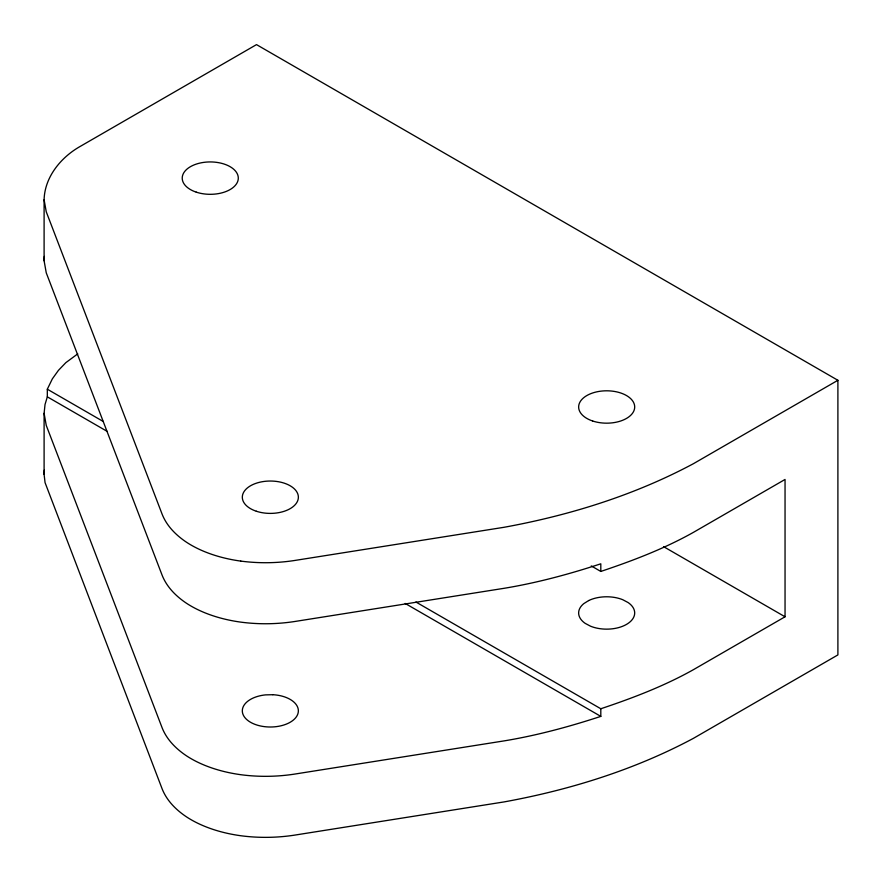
<?xml version="1.0" encoding="UTF-8"?>
<svg xmlns="http://www.w3.org/2000/svg" width="882" height="882" viewBox="0 0 882 882"><rect width="100%" height="100%" fill="white"/><g stroke="black" fill="none" stroke-linecap="round" stroke-linejoin="round"><path stroke-width="1.32" d="M415.907 602.009L600.807 708.753C632.592 698.114 664.124 686.119 693.417 669.681L785.046 616.783L785.046 479.455L693.417 532.364C664.124 548.791 632.592 560.798 600.807 571.437L600.807 563.807C569.155 574.182 536.873 582.914 503.975 588.327L294.687 621.512C276.871 624.247 258.68 624.5 240.797 622.13A104.374 60.263 0 0 1 186.4 603.2C176.08 596.287 166.841 587.103 162.189 575.395L46.25 272.825L44.1 260.774L44.1 199.74C44.662 177.447 60.318 158.11 78.895 147.173L256.508 44.618L837.9 380.285L837.9 654.918L693.417 738.344C634.445 769.876 569.618 789.985 503.975 801.936L294.687 835.122C276.871 837.856 258.68 838.109 240.797 835.739A104.374 60.263 0 0 1 186.4 816.809C176.08 809.897 166.841 800.713 162.189 789.004L45.059 482.619L44.1 474.384L44.1 413.349L45.026 404.529L47.319 396.834L47.319 389.205L52.336 378.874L58.433 370.363L65.863 362.634L77.759 353.858M44.1 260.774L44.332 256.408M44.1 474.384L44.332 470.018M837.9 380.285L693.417 463.7C634.445 495.232 569.618 515.342 503.975 527.304L294.687 560.478C276.871 563.223 258.68 563.466 240.797 561.095M600.807 708.753L600.807 716.382C569.155 726.757 536.873 735.489 503.975 740.913L294.687 774.087C276.871 776.833 258.68 777.075 240.797 774.705A104.374 60.263 0 0 1 186.4 755.775C176.08 748.862 166.841 739.678 162.189 727.97L46.25 425.4L44.1 413.349M663.529 546.62L785.046 616.783M591.26 565.924L600.807 571.437M47.319 389.205L103.381 421.574M47.319 396.834L106.965 431.265M405.18 603.442L600.807 716.382M44.1 199.74L46.25 211.79L162.189 514.36C166.841 526.069 176.08 535.264 186.4 542.165A104.374 60.263 0 0 0 240.797 561.106M588.68 600.554L583.73 603.663A28.026 16.185 0 0 0 585.174 623.353L590.554 626.209A28.026 16.185 0 0 0 627.3 623.916A28.026 16.185 0 0 0 628.16 602.582L622.769 599.716A28.026 16.185 0 0 0 588.68 600.554M272.814 694.707L265.504 694.884A28.026 16.185 0 0 0 247.357 720.087A28.026 16.185 0 0 0 294.599 718.929A28.026 16.185 0 0 0 272.814 694.707M196.245 192.144A28.026 16.185 0 0 0 238.294 178.131A28.026 16.185 0 0 0 196.245 164.107A28.026 16.185 0 0 0 196.245 192.144M256.32 511.229A28.026 16.185 0 0 0 298.37 497.216A28.026 16.185 0 0 0 256.32 483.204A28.026 16.185 0 0 0 256.32 511.229M592.649 421.001A28.026 16.185 0 0 0 634.698 406.988A28.026 16.185 0 0 0 592.649 392.975A28.026 16.185 0 0 0 592.649 421.001"/></g></svg>
